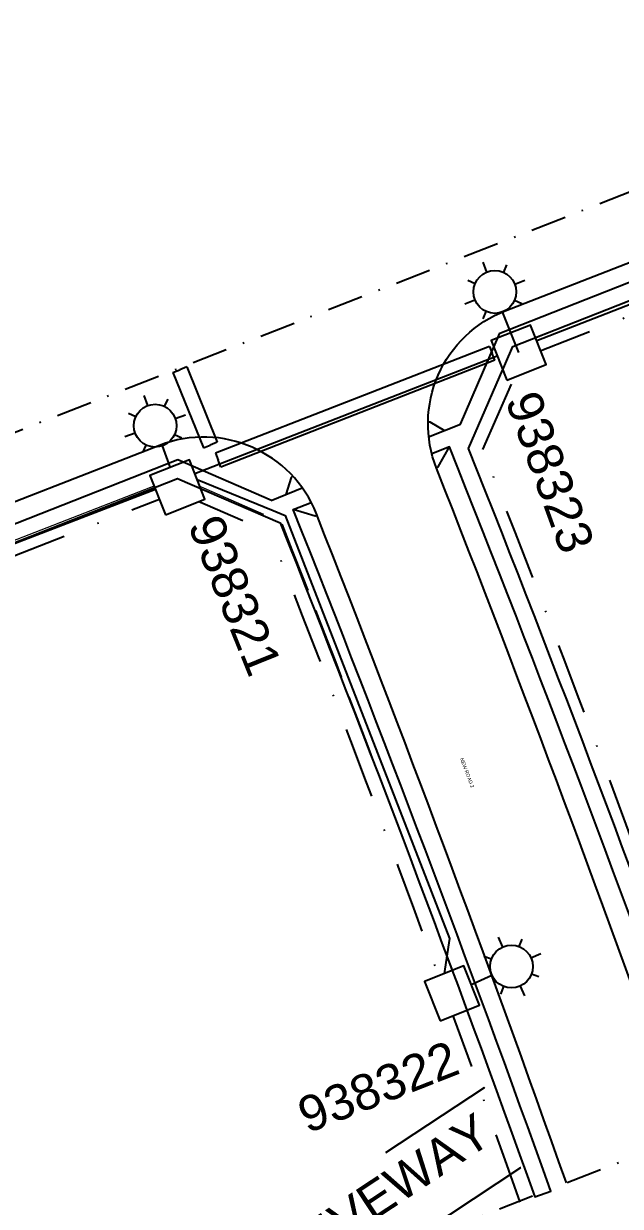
# Model space of a CAD drawing. Header units: metres. Extents: x 301589 to 305563, y 6268713 to 6270518.
# Drawn here: x 304220.1 to 304261.9, y 6269585.6 to 6269668.5 of the extents above; entities that cross this region are included whole.
import ezdxf
from ezdxf.enums import TextEntityAlignment as Align

# ---------------------------------------------------------------- set-up
doc = ezdxf.new("R2010")
doc.units = ezdxf.units.M
for name, pattern in [('DASHDOT2', [0.5, 0.25, -0.125, 0, -0.125]), ('DASHDOTX2', [2, 1, -0.5, 0, -0.5]), ('IE Trench LV', [6.5, 5, -1.5]), ('IECLTRLV', [6.5, 5, -1.5]), ('PHANTOM2', [1.25, 0.625, -0.125, 0.125, -0.125, 0.125, -0.125])]:
    doc.linetypes.add(name, pattern=pattern)
doc.layers.get('0').update_dxf_attribs({"color": 6})
for name, color, linetype in [('_User Miscellaneous1', 7, 'Continuous'), ('_User Miscellaneous2', 7, 'Continuous'), ('_User Miscellaneous3', 7, 'Continuous'), ('_User Miscellaneous4', 7, 'Continuous'), ('_User Miscellaneous7', 7, 'Continuous'), ('_User_SL_Exist', 7, 'Continuous'), ('Duct_SP_NEW', 7, 'Continuous'), ('Equip_SP_SL_NEW', 2, 'Continuous'), ('SupportsUG_SP_LV_SL_NEW', 2, 'Continuous')]:
    doc.layers.add(name, color=color, linetype=linetype)
doc.layers.add('Trench_SP_NEW', color=7, linetype='IECLTRLV', lineweight=20)
doc.styles.add('POLE_LABEL', font='arial.ttf')
doc.styles.add('SL_LABEL', font='arial.ttf')
doc.styles.get("Standard").update_dxf_attribs({"font": 'arial.ttf'})
doc.linetypes.add('Cable 4', pattern='A,5.25,-0.1,["o",Standard,S=2,R=0,X=1.2,Y=-0.7],-4', length=9.35)
doc.linetypes.add('IE Trench HV', pattern='A,7,-0.2,["/",Standard,S=3,R=0,X=0.6,Y=-1.4],-2.5', length=9.7)

# ---------------------------------------------------------------- blocks, each defined once
blk = doc.blocks.new('COLUMN_NEW')
for tag, height, flags, p in [('ASSET_NUM', 2.5, 8, (2, 2)), ('LOCATION', 0.2, 9, (1.5, -2.2)), ('NOTES', 0.2, 9, (1.5, -2.4)), ('Z', 0.2, 1, (1.5, -2.8)), ('LABEL_ALIGNMENT', 0.2, 9, (1.5, -2.6))]:
    blk.add_attdef(tag, text='', height=height, dxfattribs=dict(flags=flags)).set_placement(p, align=Align.MIDDLE_LEFT)
blk.add_wipeout([(-1.485, -1.485), (1.485, -1.485), (1.485, 1.485), (-1.485, 1.485)])
at = {"lineweight": -3}
blk.add_lwpolyline([(-1.485, -1.485), (1.485, -1.485), (1.485, 1.485), (-1.485, 1.485)], close=True, dxfattribs=at)
at = {"style": 'POLE_LABEL', "flags": 9}
blk.add_attdef('STRUCTURE_PLANT_NUMBER', text='', height=0.2, dxfattribs=at).set_placement((1.5, 0.242), align=Align.MIDDLE_LEFT)
at = {"flags": 9}
for tag, p in [('STREET_CODE', (1.5, 0)), ('OWNED_BY', (1.5, -0.4)), ('OPERATED_BY', (1.5, -0.6)), ('COLUMN_TYPE', (1.5, -0.2)), ('MAINTAINED_BY', (1.5, -0.8)), ('STATE', (1.5, -1)), ('USAGE', (1.5, -1.2)), ('LEGEND', (1.5, -1.4)), ('PARENT', (1.5, -1.6)), ('SUBURB', (1.5, -1.8)), ('STREETNAME', (1.5, -2))]:
    blk.add_attdef(tag, text='', height=0.2, dxfattribs=at).set_placement(p, align=Align.MIDDLE_LEFT)
blk = doc.blocks.new('*U110')
for p, q in [((-2.072, 5.73), (-2.327, 6.436)), ((-0.686, 6.187), (-0.925, 5.678)), ((-3.429, 5.195), (-2.92, 4.957)), ((-0.151, 4.83), (0.554, 5.085)), ((-3.678, 3.555), (-2.973, 3.81)), ((0.305, 3.444), (-0.204, 3.683)), ((-2.438, 2.452), (-2.199, 2.962)), ((0, 0), (-1.053, 2.912)), ((0, 0), (0, 0))]:
    blk.add_line(p, q)
blk.add_circle((-1.562, 4.32), 1.5)
at = {"style": 'SL_LABEL'}
for tag, height, flags, p in [('ASSET_NUM', 2.5, 8, (2, 2)), ('STREET_CODE', 0.2, 9, (0, -0.2))]:
    blk.add_attdef(tag, text='', height=height, dxfattribs=dict(at, flags=flags)).set_placement(p, align=Align.MIDDLE_LEFT)
for tag, p, flags in [('Z', (0, 0), 1), ('OPERATED_BY', (0, -9.607), 9)]:
    blk.add_attdef(tag, p, '', height=0.2, dxfattribs=dict(flags=flags))
for tag, height, flags, p in [('CONSTRUCTED_VOLTAGE', 0.2, 9, (0, -0.4)), ('CONTROL_TYPE', 0.2, 9, (0, -0.6)), ('LANTERN_PURPOSE', 0.2, 9, (0, -0.8)), ('OPERATING_VOLTAGE', 0.2, 9, (0, -1.4)), ('ORIENTATION', 0.2, 9, (0, -1.6)), ('LANTERN_TYPE', 0.2, 9, (0, -1)), ('NO_PHASES', 0.2, 9, (0, -1.2)), ('LNUMBER', 2.5, 8, (1.2, -2.8)), ('OWNED_BY', 0.2, 9, (0, -1.8)), ('STATE', 0.2, 9, (0, -2)), ('CEXIST', 0.2, 9, (0, -2.4)), ('USAGE', 0.2, 9, (0, -2.2)), ('CNEW', 0.2, 9, (0, -2.6)), ('CNUMBER', 0.2, 9, (0, -2.8)), ('CREMOVE', 0.2, 9, (0, -3)), ('CREPLACE', 0.2, 9, (0, -3.2)), ('LKINGHEIGHT', 0.2, 9, (0, -3.4)), ('LBRACKET', 0.2, 9, (0, -3.6)), ('LBRACKETVOCAB', 0.2, 9, (0, -3.8)), ('LCATEGORY', 0.2, 9, (0, -4)), ('LCHARGE1', 0.2, 9, (0, -4.2)), ('LCHARGE1PERCENT', 0.2, 9, (0, -4.4)), ('LCHARGE2', 0.2, 9, (0, -4.6)), ('LCHARGE2PERCENT', 0.2, 9, (0, -4.8)), ('LCHARGE3', 0.2, 9, (0, -5)), ('LCHARGE3PERCENT', 0.2, 9, (0, -5.2)), ('LEXIST', 0.2, 9, (0, -5.4)), ('LLAMP', 0.2, 9, (0, -5.6)), ('LLAMPVOCAB', 0.2, 9, (0, -5.8)), ('LMAST', 0.2, 9, (0, -6)), ('LMASTVOCAB', 0.2, 9, (0, -6.2)), ('LNEW', 0.2, 9, (0, -6.4)), ('LANTNUMBER', 0.2, 9, (0, -6.6)), ('LOUTREACH', 0.2, 9, (0, -7)), ('LOUTREACHVOCAB', 0.2, 9, (0, -7.2)), ('LRATECODE', 0.2, 9, (0, -7.4)), ('LREMOVE', 0.2, 9, (0, -7.6)), ('LREPLACE', 0.2, 9, (0, -7.8)), ('LTYPE', 0.2, 9, (0, -8)), ('LTYPEVOCAB', 0.2, 9, (0, -8.2)), ('SUBURB', 0.2, 9, (0, -8.6)), ('STREETNAME', 0.2, 9, (0, -8.8)), ('LEGEND', 0.2, 9, (0, -8.4)), ('LOCATION', 0.2, 9, (0, -9)), ('NOTES', 0.2, 9, (0, -9.2)), ('MAINTAINED_BY', 0.2, 9, (0, -9.863))]:
    blk.add_attdef(tag, text='', height=height, dxfattribs=dict(flags=flags)).set_placement(p, align=Align.MIDDLE_LEFT)
blk = doc.blocks.new('*U111')
for p, q in [((3.238, 3.927), (3.547, 3.244)), ((4.893, 3.805), (4.694, 3.279)), ((2.234, 2.607), (2.76, 2.407)), ((5.53, 2.492), (6.214, 2.8)), ((0, 0), (2.798, 1.261)), ((6.092, 1.146), (5.566, 1.345)), ((0, 0), (0, 0)), ((3.432, -0.053), (3.631, 0.473)), ((4.779, 0.509), (5.087, -0.175))]:
    blk.add_line(p, q)
blk.add_circle((4.163, 1.876), 1.5)
at = {"style": 'SL_LABEL'}
for tag, height, flags, p in [('ASSET_NUM', 2.5, 8, (2, 2)), ('STREET_CODE', 0.2, 9, (0, -0.2))]:
    blk.add_attdef(tag, text='', height=height, dxfattribs=dict(at, flags=flags)).set_placement(p, align=Align.MIDDLE_LEFT)
for tag, p, flags in [('Z', (0, 0), 1), ('OPERATED_BY', (0, -9.607), 9)]:
    blk.add_attdef(tag, p, '', height=0.2, dxfattribs=dict(flags=flags))
for tag, height, flags, p in [('CONSTRUCTED_VOLTAGE', 0.2, 9, (0, -0.4)), ('CONTROL_TYPE', 0.2, 9, (0, -0.6)), ('LANTERN_PURPOSE', 0.2, 9, (0, -0.8)), ('OPERATING_VOLTAGE', 0.2, 9, (0, -1.4)), ('ORIENTATION', 0.2, 9, (0, -1.6)), ('LANTERN_TYPE', 0.2, 9, (0, -1)), ('NO_PHASES', 0.2, 9, (0, -1.2)), ('LNUMBER', 2.5, 8, (1.2, -2.8)), ('OWNED_BY', 0.2, 9, (0, -1.8)), ('STATE', 0.2, 9, (0, -2)), ('CEXIST', 0.2, 9, (0, -2.4)), ('USAGE', 0.2, 9, (0, -2.2)), ('CNEW', 0.2, 9, (0, -2.6)), ('CNUMBER', 0.2, 9, (0, -2.8)), ('CREMOVE', 0.2, 9, (0, -3)), ('CREPLACE', 0.2, 9, (0, -3.2)), ('LKINGHEIGHT', 0.2, 9, (0, -3.4)), ('LBRACKET', 0.2, 9, (0, -3.6)), ('LBRACKETVOCAB', 0.2, 9, (0, -3.8)), ('LCATEGORY', 0.2, 9, (0, -4)), ('LCHARGE1', 0.2, 9, (0, -4.2)), ('LCHARGE1PERCENT', 0.2, 9, (0, -4.4)), ('LCHARGE2', 0.2, 9, (0, -4.6)), ('LCHARGE2PERCENT', 0.2, 9, (0, -4.8)), ('LCHARGE3', 0.2, 9, (0, -5)), ('LCHARGE3PERCENT', 0.2, 9, (0, -5.2)), ('LEXIST', 0.2, 9, (0, -5.4)), ('LLAMP', 0.2, 9, (0, -5.6)), ('LLAMPVOCAB', 0.2, 9, (0, -5.8)), ('LMAST', 0.2, 9, (0, -6)), ('LMASTVOCAB', 0.2, 9, (0, -6.2)), ('LNEW', 0.2, 9, (0, -6.4)), ('LANTNUMBER', 0.2, 9, (0, -6.6)), ('LOUTREACH', 0.2, 9, (0, -7)), ('LOUTREACHVOCAB', 0.2, 9, (0, -7.2)), ('LRATECODE', 0.2, 9, (0, -7.4)), ('LREMOVE', 0.2, 9, (0, -7.6)), ('LREPLACE', 0.2, 9, (0, -7.8)), ('LTYPE', 0.2, 9, (0, -8)), ('LTYPEVOCAB', 0.2, 9, (0, -8.2)), ('SUBURB', 0.2, 9, (0, -8.6)), ('STREETNAME', 0.2, 9, (0, -8.8)), ('LEGEND', 0.2, 9, (0, -8.4)), ('LOCATION', 0.2, 9, (0, -9)), ('NOTES', 0.2, 9, (0, -9.2)), ('MAINTAINED_BY', 0.2, 9, (0, -9.863))]:
    blk.add_attdef(tag, text='', height=height, dxfattribs=dict(flags=flags)).set_placement(p, align=Align.MIDDLE_LEFT)
blk = doc.blocks.new('*U112')
for p, q in [((-2.224, 5.644), (-2.498, 6.342)), ((-0.851, 6.14), (-1.076, 5.624)), ((-3.565, 5.071), (-3.049, 4.846)), ((-0.278, 4.798), (0.42, 5.073)), ((-3.767, 3.424), (-3.069, 3.698)), ((0.218, 3.426), (-0.298, 3.65)), ((-2.496, 2.357), (-2.272, 2.873)), ((0, 0), (-1.125, 2.856)), ((0, 0), (0, 0))]:
    blk.add_line(p, q)
blk.add_circle((-1.674, 4.248), 1.5)
at = {"style": 'SL_LABEL'}
for tag, height, flags, p in [('ASSET_NUM', 2.5, 8, (2, 2)), ('STREET_CODE', 0.2, 9, (0, -0.2))]:
    blk.add_attdef(tag, text='', height=height, dxfattribs=dict(at, flags=flags)).set_placement(p, align=Align.MIDDLE_LEFT)
for tag, p, flags in [('Z', (0, 0), 1), ('OPERATED_BY', (0, -9.607), 9)]:
    blk.add_attdef(tag, p, '', height=0.2, dxfattribs=dict(flags=flags))
for tag, height, flags, p in [('CONSTRUCTED_VOLTAGE', 0.2, 9, (0, -0.4)), ('CONTROL_TYPE', 0.2, 9, (0, -0.6)), ('LANTERN_PURPOSE', 0.2, 9, (0, -0.8)), ('OPERATING_VOLTAGE', 0.2, 9, (0, -1.4)), ('ORIENTATION', 0.2, 9, (0, -1.6)), ('LANTERN_TYPE', 0.2, 9, (0, -1)), ('NO_PHASES', 0.2, 9, (0, -1.2)), ('LNUMBER', 2.5, 8, (1.2, -2.8)), ('OWNED_BY', 0.2, 9, (0, -1.8)), ('STATE', 0.2, 9, (0, -2)), ('CEXIST', 0.2, 9, (0, -2.4)), ('USAGE', 0.2, 9, (0, -2.2)), ('CNEW', 0.2, 9, (0, -2.6)), ('CNUMBER', 0.2, 9, (0, -2.8)), ('CREMOVE', 0.2, 9, (0, -3)), ('CREPLACE', 0.2, 9, (0, -3.2)), ('LKINGHEIGHT', 0.2, 9, (0, -3.4)), ('LBRACKET', 0.2, 9, (0, -3.6)), ('LBRACKETVOCAB', 0.2, 9, (0, -3.8)), ('LCATEGORY', 0.2, 9, (0, -4)), ('LCHARGE1', 0.2, 9, (0, -4.2)), ('LCHARGE1PERCENT', 0.2, 9, (0, -4.4)), ('LCHARGE2', 0.2, 9, (0, -4.6)), ('LCHARGE2PERCENT', 0.2, 9, (0, -4.8)), ('LCHARGE3', 0.2, 9, (0, -5)), ('LCHARGE3PERCENT', 0.2, 9, (0, -5.2)), ('LEXIST', 0.2, 9, (0, -5.4)), ('LLAMP', 0.2, 9, (0, -5.6)), ('LLAMPVOCAB', 0.2, 9, (0, -5.8)), ('LMAST', 0.2, 9, (0, -6)), ('LMASTVOCAB', 0.2, 9, (0, -6.2)), ('LNEW', 0.2, 9, (0, -6.4)), ('LANTNUMBER', 0.2, 9, (0, -6.6)), ('LOUTREACH', 0.2, 9, (0, -7)), ('LOUTREACHVOCAB', 0.2, 9, (0, -7.2)), ('LRATECODE', 0.2, 9, (0, -7.4)), ('LREMOVE', 0.2, 9, (0, -7.6)), ('LREPLACE', 0.2, 9, (0, -7.8)), ('LTYPE', 0.2, 9, (0, -8)), ('LTYPEVOCAB', 0.2, 9, (0, -8.2)), ('SUBURB', 0.2, 9, (0, -8.6)), ('STREETNAME', 0.2, 9, (0, -8.8)), ('LEGEND', 0.2, 9, (0, -8.4)), ('LOCATION', 0.2, 9, (0, -9)), ('NOTES', 0.2, 9, (0, -9.2)), ('MAINTAINED_BY', 0.2, 9, (0, -9.863))]:
    blk.add_attdef(tag, text='', height=height, dxfattribs=dict(flags=flags)).set_placement(p, align=Align.MIDDLE_LEFT)

msp = doc.modelspace()

# ---------------------------------------------------------------- linework, layer by layer
at = {"layer": '_User Miscellaneous1', "color": 1, "linetype": 'DASHDOT2', "ltscale": 10, "flags": 128}
msp.add_lwpolyline([(304479.892, 6269741.655), (304505.67, 6269683.99), (304349.291, 6269622.884), (304338.368, 6269618.616), (304209.389, 6269568.217), (304209.389, 6269568.217), (304176.396, 6269623.063), (304315.405, 6269677.381), (304326.328, 6269681.65)], close=True, dxfattribs=at)
at = {"layer": '_User Miscellaneous1', "color": 8, "linetype": 'DASHDOTX2', "ltscale": 5}
for points in [[(304269.759, 6269591.807, 0.008613), (304252.25, 6269638.666), (304255.07, 6269645.131), (304301.576, 6269663.253), (304308.272, 6269660.502), (304328.649, 6269614.818)], [(304180.605, 6269616.115), (304230.844, 6269635.692), (304237.342, 6269632.857, -0.008724), (304254.868, 6269585.925)]]:
    msp.add_lwpolyline(points, format="xyb", dxfattribs=at)
at = {"layer": '_User Miscellaneous1', "color": 8}
msp.add_lwpolyline([(304254.899, 6269588.322), (304254.89, 6269588.316), (304248.265, 6269583.943)], dxfattribs=at)
at = {"layer": '_User Miscellaneous2'}
for points in [[(304248.381, 6269640.616), (304248.531, 6269640.615), (304249.554, 6269640.006)], [(304248.983, 6269637.411), (304249.122, 6269637.467), (304249.914, 6269638.858), (304248.668, 6269638.362)], [(304238.917, 6269636.811), (304238.807, 6269636.708), (304238.45, 6269635.522)], [(304240.637, 6269634.041), (304240.497, 6269633.988), (304238.959, 6269634.473), (304240.228, 6269634.955)]]:
    msp.add_lwpolyline(points, dxfattribs=at)
at = {"layer": '_User Miscellaneous4', "color": 8, "flags": 128}
for points in [[(304266.498, 6269590.532, 0.008631), (304248.999, 6269637.37, -0.415165), (304253.823, 6269648.402), (304300.524, 6269666.599, -0.400225), (304311.373, 6269662.142), (304331.912, 6269616.093)], [(304258.106, 6269587.269, 0.008694), (304240.592, 6269634.154, 0.413245), (304229.597, 6269638.962), (304182.828, 6269620.738)]]:
    msp.add_lwpolyline(points, format="xyb", dxfattribs=at)
at = {"layer": 'Duct_SP_NEW'}
for p, q in [((304252.711, 6269645.892), (304233.505, 6269638.414)), ((304252.711, 6269645.892), (304252.899, 6269645.407)), ((304253.088, 6269644.923), (304252.899, 6269645.407)), ((304231.495, 6269644.462), (304231.013, 6269644.267)), ((304231.495, 6269644.462), (304233.632, 6269639.181)), ((304253.088, 6269644.923), (304233.882, 6269637.444)), ((304230.531, 6269644.072), (304231.013, 6269644.267)), ((304230.531, 6269644.072), (304232.668, 6269638.791)), ((304232.668, 6269638.791), (304233.15, 6269638.986)), ((304233.632, 6269639.181), (304233.15, 6269638.986)), ((304233.505, 6269638.414), (304233.694, 6269637.929)), ((304233.882, 6269637.444), (304233.694, 6269637.929))]:
    msp.add_line(p, q, dxfattribs=at)
at = {"layer": 'Trench_SP_NEW', "linetype": 'IE Trench HV', "flags": 128}
for points in [[(304255.932, 6269646.547), (304255.932, 6269646.547), (304255.932, 6269646.547), (304300.016, 6269663.719)], [(304186.568, 6269619.539), (304229.4, 6269636.202)]]:
    msp.add_lwpolyline(points, dxfattribs=at)
at = {"layer": 'Trench_SP_NEW', "linetype": 'IE Trench LV', "flags": 128}
msp.add_lwpolyline([(304232.304, 6269636.146), (304238.121, 6269633.608, -0.005958), (304250.081, 6269602.15)], format="xyb", dxfattribs=at)

# ---------------------------------------------------------------- block references
at = {"layer": 'Equip_SP_SL_NEW', "linetype": 'Continuous', "lineweight": 0}
for name, p in [('*U110', (304230.849, 6269636.021)), ('*U111', (304250.088, 6269600.557, 6.5))]:
    msp.add_blockref(name, p, dxfattribs=at)

# ---------------------------------------------------------------- texts
at = {"layer": '_User Miscellaneous7', "linetype": 'PHANTOM2', "lineweight": 0, "ltscale": 2, "insert": (304251.15, 6269616.01), "char_height": 0.25, "width": 3.99738, "attachment_point": 5, "rotation": 290.76847}
msp.add_mtext('NEW ROAD 2', dxfattribs=at)

# ---------------------------------------------------------------- next in the draw order: block references
at = {"layer": 'SupportsUG_SP_LV_SL_NEW'}
ref = msp.add_blockref('COLUMN_NEW', (304254.762, 6269645.467, 6.5), dxfattribs=dict(at, rotation=21.50014748713862))
ref.add_attrib('ASSET_NUM', '938323', dxfattribs={"layer": '_User_SL_Exist', "height": 2.5, "rotation": 290}).set_placement((304254.971, 6269642.568, 6.5), align=Align.MIDDLE_LEFT)
ref = msp.add_blockref('COLUMN_NEW', (304230.849, 6269636.021, 6.5), dxfattribs=dict(at, rotation=21.50014748713862))
ref.add_attrib('ASSET_NUM', '938321', dxfattribs={"layer": '_User_SL_Exist', "height": 2.5, "rotation": 292}).set_placement((304232.712, 6269633.856, 6.5), align=Align.MIDDLE_LEFT)
ref = msp.add_blockref('COLUMN_NEW', (304250.088, 6269600.557, 6.5), dxfattribs=dict(at, rotation=21.50014748713862))
ref.add_attrib('ASSET_NUM', '938322', dxfattribs={"layer": '_User_SL_Exist', "height": 2.5, "rotation": 21.50015}).set_placement((304239.485, 6269591.876, 6.5), align=Align.MIDDLE_LEFT)

# ---------------------------------------------------------------- next in the draw order: linework, layer by layer
at = {"layer": '_User Miscellaneous1', "color": 8}
msp.add_lwpolyline([(304245.443, 6269589.39), (304252.371, 6269593.963), (304252.38, 6269593.967)], dxfattribs=at)
at = {"layer": '_User Miscellaneous2'}
for points in [[(304248.439, 6269639.563), (304250.693, 6269640.459), (304253.445, 6269646.829), (304301.48, 6269665.743), (304307.797, 6269663.174), (304310.105, 6269664.286)], [(304237.41, 6269635.096), (304239.589, 6269635.989)]]:
    msp.add_lwpolyline(points, dxfattribs=at)
for points in [[(304269.058, 6269591.619, 0.008677), (304251.255, 6269638.734), (304254.348, 6269645.895), (304301.473, 6269664.451), (304308.846, 6269661.452), (304329.533, 6269615.512), (304330.627, 6269616.005), (304309.586, 6269662.73)], [(304267.928, 6269591.214, 0.008783), (304249.914, 6269638.858)]]:
    msp.add_lwpolyline(points, format="xyb", dxfattribs=at)
at = {"layer": '_User Miscellaneous2', "flags": 128}
msp.add_lwpolyline([(304237.433, 6269635.105), (304230.871, 6269637.94), (304183.384, 6269619.242), (304183.824, 6269618.125), (304230.85, 6269636.642), (304238.04, 6269633.536, -0.008788), (304255.882, 6269586.291), (304257.012, 6269586.695, 0.008881), (304238.959, 6269634.473)], format="xyb", dxfattribs=at)
at = {"layer": '_User Miscellaneous3', "color": 2, "linetype": 'Cable 4', "lineweight": 25, "flags": 128}
for points in [[(304298.004, 6269662.653), (304298.004, 6269662.653), (304298.004, 6269662.653), (304256.03, 6269646.297), (304256.03, 6269646.297)], [(304253.263, 6269645.219), (304253.263, 6269645.219), (304253.263, 6269645.219), (304232.074, 6269636.963), (304232.074, 6269636.963)], [(304229.311, 6269635.874), (304229.311, 6269635.874), (304229.311, 6269635.874), (304186.609, 6269619.435), (304186.609, 6269619.435)]]:
    msp.add_lwpolyline(points, dxfattribs=at)
at = {"layer": '_User Miscellaneous3', "color": 2, "linetype": 'Cable 4', "lineweight": 25, "elevation": 6.5, "flags": 128}
msp.add_lwpolyline([(304232.231, 6269636.565), (304237.56, 6269634.387), (304238.403, 6269634.043), (304249.917, 6269604.409), (304249.543, 6269601.938)], dxfattribs=at)

# ---------------------------------------------------------------- next in the draw order: block references
at = {"layer": 'Equip_SP_SL_NEW', "linetype": 'Continuous', "lineweight": 0}
msp.add_blockref('*U112', (304254.762, 6269645.467, 6.5), dxfattribs=at)

# ---------------------------------------------------------------- next in the draw order: texts
at = {"layer": '_User Miscellaneous1', "color": 8, "linetype": 'PHANTOM2', "lineweight": 0, "ltscale": 2, "insert": (304236.148, 6269582.021), "char_height": 2.5, "attachment_point": 1, "rotation": 33.42845}
msp.add_mtext_dynamic_manual_height_columns('DRIVEWAY', width=21.50522, gutter_width=40, heights=[0], dxfattribs=at)

doc.saveas('drawing.dxf')
